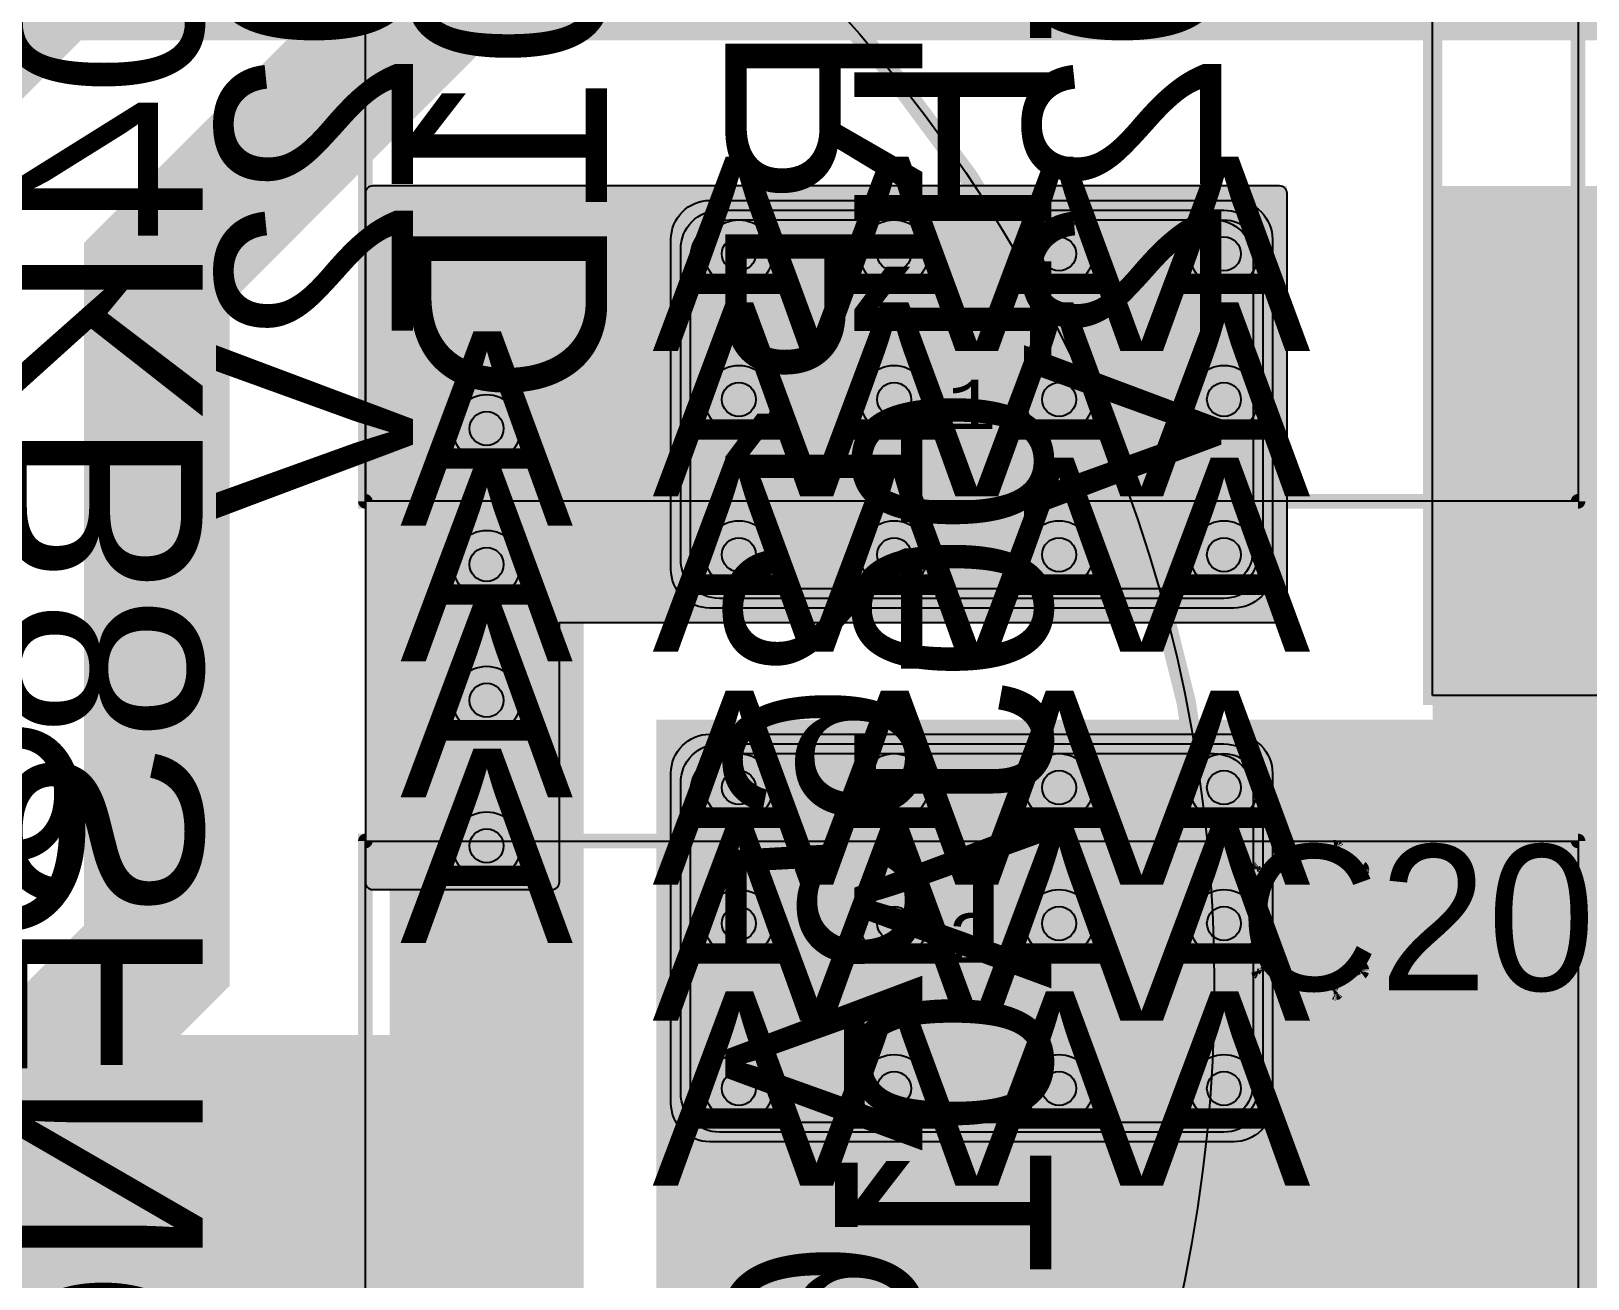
# Model space of a CAD drawing. Extents: x -23 to 289, y -67 to 135.
# Drawn here: x 236.31 to 252.35, y 12.74 to 25.59 of the extents above; entities that cross this region are included whole.
import ezdxf
from ezdxf.enums import TextEntityAlignment as Align

# ---------------------------------------------------------------- set-up
doc = ezdxf.new("R2010")
doc.units = 0
doc.header["$MEASUREMENT"] = 0
for name, color, linetype in [('ASSEMBLY_OUTLINES_BTM', 191, 'CONTINUOUS'), ('ASSEMBLY_OUTLINES_TOP', 102, 'CONTINUOUS'), ('ASSEMBLY_PART_NUMBERS_BTM', 191, 'CONTINUOUS'), ('ASSEMBLY_REF_DES_TOP', 102, 'CONTINUOUS'), ('DRILL_DRAWING', 21, 'CONTINUOUS'), ('GENERATED_SILKSCREEN_BTM', 255, 'CONTINUOUS'), ('GENERATED_SILKSCREEN_TOP', 140, 'CONTINUOUS'), ('PART_PADS_SMD_BTM', 230, 'CONTINUOUS'), ('PIN_NUMBERS_BTM', 8, 'CONTINUOUS'), ('PIN_NUMBERS_TOP', 8, 'CONTINUOUS'), ('PLACEMENT_OUTLINES_BTM', 222, 'CONTINUOUS'), ('PLACEMENT_OUTLINES_TOP', 130, 'CONTINUOUS'), ('PLANE_DATA_LAYER_TOP', 150, 'CONTINUOUS'), ('PLANE_SHAPES_LAYER_TOP', 150, 'CONTINUOUS'), ('SILKSCREEN_OUTLINES_BTM', 211, 'CONTINUOUS'), ('SILKSCREEN_OUTLINES_TOP', 150, 'CONTINUOUS'), ('SILKSCREEN_REF_DES_TOP', 150, 'CONTINUOUS'), ('SOLDERMASK_PADS_BTM', 12, 'CONTINUOUS'), ('SOLDERPASTE_PADS_BTM', 12, 'CONTINUOUS'), ('TRACES_LAYER_BOTTOM', 230, 'CONTINUOUS'), ('VIA_HOLES_LAYER_BOTTOM', 30, 'CONTINUOUS'), ('VIA_HOLES_LAYER_TOP', 30, 'CONTINUOUS'), ('VIA_PADS_LAYER_BOTTOM', 230, 'CONTINUOUS'), ('VIA_PADS_LAYER_TOP', 150, 'CONTINUOUS')]:
    doc.layers.add(name, color=color, linetype=linetype)
doc.styles.add('COURIER_NEW', font='COUR.TTF')
doc.styles.add('VERDANA', font='verdana.TTF')
doc.styles.add('VERIBEST_GERBER_0', font='txt')

msp = doc.modelspace()

# ---------------------------------------------------------------- hatches: boundary and pattern name
at = {"layer": 'PLANE_DATA_LAYER_TOP'}
h = msp.add_hatch(color=256, dxfattribs=at)
h.paths.add_polyline_path([(272.5, 7.5762, -0.414213562373095), (272.4238, 7.5), (268.8262, 7.5, -0.414213562373095), (268.75, 7.5762), (268.75, 16.249992, 0.414213562373095), (268.749992, 16.25), (257.8262, 16.25, -0.414213562373095), (257.75, 16.3262), (257.75, 25.499992, 0.414213562373095), (257.749992, 25.5), (227.3262, 25.5, -0.414213562373095), (227.25, 25.5762), (227.25, 29.6738, -0.414213562373095), (227.3262, 29.75), (231.1738, 29.75, -0.414213562373095), (231.25, 29.6738), (231.25, 26.750008, 0.414213562373095), (231.250008, 26.75), (260.6738, 26.75, -0.414213562373095), (260.75, 26.6738), (260.75, 18.750008, 0.414213562373095), (260.750008, 18.75), (268.749992, 18.75, 0.414213562373095), (268.75, 18.750008), (268.75, 24.9238, -0.414213562373095), (268.8262, 25), (272.4238, 25, -0.414213562373095), (272.5, 24.9238)], flags=0)
h.paths.add_polyline_path([(271.35, 9.2, 0.414213562373095), (272.25, 10.1), (272.25, 11.3, 0.414213562373095), (271.35, 12.2), (270.15, 12.2, 0.414213562373095), (269.25, 11.3), (269.25, 10.1, 0.414213562373095), (270.15, 9.2)], flags=0)
h.paths.add_polyline_path([(269.25, 14.9, -0.9999999999999999), (272.25, 14.9, -0.9999999999999999)], flags=0)
h.paths.add_polyline_path([(269.25, 19.1, -0.9999999999999999), (272.25, 19.1, -0.9999999999999999)], flags=0)
h.paths.add_polyline_path([(269.25, 23.3, -0.9999999999999999), (272.25, 23.3, -0.9999999999999999)], flags=0)
h = msp.add_hatch(color=256, dxfattribs=at)
h.paths.add_polyline_path([(240.5, 5.0762, -0.414213562373095), (240.4238, 5), (209.8262, 5, -0.414213562373095), (209.75, 5.0762), (209.75, 8.249992, 0.414213562373095), (209.749992, 8.25), (197.8262, 8.25, -0.414213562373095), (197.75, 8.3262), (197.75, 19.499992, 0.414213562373095), (197.749992, 19.5), (174.5762, 19.5, -0.414213562373095), (174.5, 19.5762), (174.5, 22.493004, -0.5668837975161246), (174.6122, 22.560164, 1.6706499566442263), (174.6122, 24.939836, -0.5668837975161246), (174.5, 25.006996), (174.5, 25.4238, -0.414213562373095), (174.5762, 25.5), (177.6738, 25.5, -0.414213562373095), (177.75, 25.4238), (177.75, 21.000008, 0.414213562373095), (177.750008, 21), (199.1738, 21, -0.414213562373095), (199.25, 20.9238), (199.25, 12.500008, 0.414213562373095), (199.250008, 12.5), (201.10923, 12.5, -0.7020067308420581), (201.157928, 12.365192, 0.2229612250544076), (200.4, 10.750001), (200.4, 10.75, 0.9999999999999999), (204.6, 10.75), (204.6, 10.750001, 0.2229612250544076), (203.842072, 12.365192, -0.7020067308420581), (203.89077, 12.5), (209.749992, 12.5, 0.414213562373095), (209.75, 12.500008), (209.75, 17.4238, -0.414213562373095), (209.8262, 17.5), (214.4238, 17.5, -0.414213562373095), (214.5, 17.4238), (214.5, 7.750008, 0.414213562373095), (214.500008, 7.75), (230.999992, 7.75, 0.414213562373095), (231, 7.750008), (231, 15.1738, -0.414213562373095), (231.0762, 15.25), (240.4238, 15.25, -0.414213562373095), (240.5, 15.1738)], flags=0)
h.paths.add_polyline_path([(231.4, 10.75, -0.9999999999999999), (235.6, 10.75, -0.9999999999999999)], flags=0)
msp.add_hatch(color=256, dxfattribs=at).paths.add_polyline_path([(249.25, 23.9238, 0.414213562373095), (249.1738, 24), (239.8262, 24, 0.414213562373095), (239.75, 23.9238), (239.75, 16.8262, 0.414213562373095), (239.8262, 16.75), (241.6738, 16.75, 0.414213562373095), (241.75, 16.8262), (241.75, 19.499992, -0.414213562373095), (241.750008, 19.5), (249.1738, 19.5, 0.414213562373095), (249.25, 19.5762)], flags=0)
h = msp.add_hatch(color=256, dxfattribs=at)
h.paths.add_polyline_path([(264.5, 0.8262, -0.414213562373095), (264.4238, 0.75), (254.5762, 0.75, -0.414213562373095), (254.5, 0.8262), (254.5, 7.999992, 0.414213562373095), (254.499992, 8), (242.8262, 8, -0.414213562373095), (242.75, 8.0762), (242.75, 18.4238, -0.414213562373095), (242.8262, 18.5), (250.749992, 18.5, 0.414213562373095), (250.75, 18.500008), (250.75, 23.9238, -0.414213562373095), (250.8262, 24), (254.4238, 24, -0.414213562373095), (254.5, 23.9238), (254.5, 23.618133, -0.4416541567299518), (254.416741, 23.542261, 0.4416528711656548), (252.45, 21.750001), (252.45, 21.749999, 0.4416528711656548), (254.416741, 19.957739, -0.4416541567299518), (254.5, 19.881867), (254.5, 11.500008, 0.414213562373095), (254.500008, 11.5), (264.4238, 11.5, -0.414213562373095), (264.5, 11.4238)], flags=0)
h.paths.add_polyline_path([(254.9, 4.75, -0.9999999999999999), (257.6, 4.75, -0.9999999999999999)], flags=0)
at = {"layer": 'VIA_HOLES_LAYER_BOTTOM'}
h = msp.add_hatch(color=256, dxfattribs=at)
edge = h.paths.add_edge_path()
edge.add_arc((243.6, 23.3), 0.175, 0, 360)
h = msp.add_hatch(color=256, dxfattribs=at)
edge = h.paths.add_edge_path()
edge.add_arc((245.2, 23.3), 0.175, 0, 360)
h = msp.add_hatch(color=256, dxfattribs=at)
edge = h.paths.add_edge_path()
edge.add_arc((246.9, 23.3), 0.175, 0, 360)
h = msp.add_hatch(color=256, dxfattribs=at)
edge = h.paths.add_edge_path()
edge.add_arc((248.6, 23.3), 0.175, 0, 360)
h = msp.add_hatch(color=256, dxfattribs=at)
edge = h.paths.add_edge_path()
edge.add_arc((243.6, 21.8), 0.175, 0, 360)
h = msp.add_hatch(color=256, dxfattribs=at)
edge = h.paths.add_edge_path()
edge.add_arc((245.2, 21.8), 0.175, 0, 360)
h = msp.add_hatch(color=256, dxfattribs=at)
edge = h.paths.add_edge_path()
edge.add_arc((246.9, 21.8), 0.175, 0, 360)
h = msp.add_hatch(color=256, dxfattribs=at)
edge = h.paths.add_edge_path()
edge.add_arc((248.6, 21.8), 0.175, 0, 360)
h = msp.add_hatch(color=256, dxfattribs=at)
edge = h.paths.add_edge_path()
edge.add_arc((241, 21.5), 0.175, 0, 360)
h = msp.add_hatch(color=256, dxfattribs=at)
edge = h.paths.add_edge_path()
edge.add_arc((241, 20.1), 0.175, 0, 360)
h = msp.add_hatch(color=256, dxfattribs=at)
edge = h.paths.add_edge_path()
edge.add_arc((243.6, 20.2), 0.175, 0, 360)
h = msp.add_hatch(color=256, dxfattribs=at)
edge = h.paths.add_edge_path()
edge.add_arc((245.2, 20.2), 0.175, 0, 360)
h = msp.add_hatch(color=256, dxfattribs=at)
edge = h.paths.add_edge_path()
edge.add_arc((246.9, 20.2), 0.175, 0, 360)
h = msp.add_hatch(color=256, dxfattribs=at)
edge = h.paths.add_edge_path()
edge.add_arc((248.6, 20.2), 0.175, 0, 360)
h = msp.add_hatch(color=256, dxfattribs=at)
edge = h.paths.add_edge_path()
edge.add_arc((241, 18.7), 0.175, 0, 360)
h = msp.add_hatch(color=256, dxfattribs=at)
edge = h.paths.add_edge_path()
edge.add_arc((243.6, 17.8), 0.175, 0, 360)
h = msp.add_hatch(color=256, dxfattribs=at)
edge = h.paths.add_edge_path()
edge.add_arc((245.2, 17.8), 0.175, 0, 360)
h = msp.add_hatch(color=256, dxfattribs=at)
edge = h.paths.add_edge_path()
edge.add_arc((246.9, 17.8), 0.175, 0, 360)
h = msp.add_hatch(color=256, dxfattribs=at)
edge = h.paths.add_edge_path()
edge.add_arc((248.6, 17.8), 0.175, 0, 360)
h = msp.add_hatch(color=256, dxfattribs=at)
edge = h.paths.add_edge_path()
edge.add_arc((241, 17.2), 0.175, 0, 360)
h = msp.add_hatch(color=256, dxfattribs=at)
edge = h.paths.add_edge_path()
edge.add_arc((243.6, 16.4), 0.175, 0, 360)
h = msp.add_hatch(color=256, dxfattribs=at)
edge = h.paths.add_edge_path()
edge.add_arc((245.2, 16.4), 0.175, 0, 360)
h = msp.add_hatch(color=256, dxfattribs=at)
edge = h.paths.add_edge_path()
edge.add_arc((246.9, 16.4), 0.175, 0, 360)
h = msp.add_hatch(color=256, dxfattribs=at)
edge = h.paths.add_edge_path()
edge.add_arc((248.6, 16.4), 0.175, 0, 360)
h = msp.add_hatch(color=256, dxfattribs=at)
edge = h.paths.add_edge_path()
edge.add_arc((243.6, 14.7), 0.175, 0, 360)
h = msp.add_hatch(color=256, dxfattribs=at)
edge = h.paths.add_edge_path()
edge.add_arc((245.2, 14.7), 0.175, 0, 360)
h = msp.add_hatch(color=256, dxfattribs=at)
edge = h.paths.add_edge_path()
edge.add_arc((246.9, 14.7), 0.175, 0, 360)
h = msp.add_hatch(color=256, dxfattribs=at)
edge = h.paths.add_edge_path()
edge.add_arc((248.6, 14.7), 0.175, 0, 360)
at = {"layer": 'VIA_HOLES_LAYER_TOP'}
h = msp.add_hatch(color=256, dxfattribs=at)
edge = h.paths.add_edge_path()
edge.add_arc((243.6, 23.3), 0.175, 0, 360)
h = msp.add_hatch(color=256, dxfattribs=at)
edge = h.paths.add_edge_path()
edge.add_arc((245.2, 23.3), 0.175, 0, 360)
h = msp.add_hatch(color=256, dxfattribs=at)
edge = h.paths.add_edge_path()
edge.add_arc((246.9, 23.3), 0.175, 0, 360)
h = msp.add_hatch(color=256, dxfattribs=at)
edge = h.paths.add_edge_path()
edge.add_arc((248.6, 23.3), 0.175, 0, 360)
h = msp.add_hatch(color=256, dxfattribs=at)
edge = h.paths.add_edge_path()
edge.add_arc((243.6, 21.8), 0.175, 0, 360)
h = msp.add_hatch(color=256, dxfattribs=at)
edge = h.paths.add_edge_path()
edge.add_arc((245.2, 21.8), 0.175, 0, 360)
h = msp.add_hatch(color=256, dxfattribs=at)
edge = h.paths.add_edge_path()
edge.add_arc((246.9, 21.8), 0.175, 0, 360)
h = msp.add_hatch(color=256, dxfattribs=at)
edge = h.paths.add_edge_path()
edge.add_arc((248.6, 21.8), 0.175, 0, 360)
h = msp.add_hatch(color=256, dxfattribs=at)
edge = h.paths.add_edge_path()
edge.add_arc((241, 21.5), 0.175, 0, 360)
h = msp.add_hatch(color=256, dxfattribs=at)
edge = h.paths.add_edge_path()
edge.add_arc((241, 20.1), 0.175, 0, 360)
h = msp.add_hatch(color=256, dxfattribs=at)
edge = h.paths.add_edge_path()
edge.add_arc((243.6, 20.2), 0.175, 0, 360)
h = msp.add_hatch(color=256, dxfattribs=at)
edge = h.paths.add_edge_path()
edge.add_arc((245.2, 20.2), 0.175, 0, 360)
h = msp.add_hatch(color=256, dxfattribs=at)
edge = h.paths.add_edge_path()
edge.add_arc((246.9, 20.2), 0.175, 0, 360)
h = msp.add_hatch(color=256, dxfattribs=at)
edge = h.paths.add_edge_path()
edge.add_arc((248.6, 20.2), 0.175, 0, 360)
h = msp.add_hatch(color=256, dxfattribs=at)
edge = h.paths.add_edge_path()
edge.add_arc((241, 18.7), 0.175, 0, 360)
h = msp.add_hatch(color=256, dxfattribs=at)
edge = h.paths.add_edge_path()
edge.add_arc((243.6, 17.8), 0.175, 0, 360)
h = msp.add_hatch(color=256, dxfattribs=at)
edge = h.paths.add_edge_path()
edge.add_arc((245.2, 17.8), 0.175, 0, 360)
h = msp.add_hatch(color=256, dxfattribs=at)
edge = h.paths.add_edge_path()
edge.add_arc((246.9, 17.8), 0.175, 0, 360)
h = msp.add_hatch(color=256, dxfattribs=at)
edge = h.paths.add_edge_path()
edge.add_arc((248.6, 17.8), 0.175, 0, 360)
h = msp.add_hatch(color=256, dxfattribs=at)
edge = h.paths.add_edge_path()
edge.add_arc((241, 17.2), 0.175, 0, 360)
h = msp.add_hatch(color=256, dxfattribs=at)
edge = h.paths.add_edge_path()
edge.add_arc((243.6, 16.4), 0.175, 0, 360)
h = msp.add_hatch(color=256, dxfattribs=at)
edge = h.paths.add_edge_path()
edge.add_arc((245.2, 16.4), 0.175, 0, 360)
h = msp.add_hatch(color=256, dxfattribs=at)
edge = h.paths.add_edge_path()
edge.add_arc((246.9, 16.4), 0.175, 0, 360)
h = msp.add_hatch(color=256, dxfattribs=at)
edge = h.paths.add_edge_path()
edge.add_arc((248.6, 16.4), 0.175, 0, 360)
h = msp.add_hatch(color=256, dxfattribs=at)
edge = h.paths.add_edge_path()
edge.add_arc((243.6, 14.7), 0.175, 0, 360)
h = msp.add_hatch(color=256, dxfattribs=at)
edge = h.paths.add_edge_path()
edge.add_arc((245.2, 14.7), 0.175, 0, 360)
h = msp.add_hatch(color=256, dxfattribs=at)
edge = h.paths.add_edge_path()
edge.add_arc((246.9, 14.7), 0.175, 0, 360)
h = msp.add_hatch(color=256, dxfattribs=at)
edge = h.paths.add_edge_path()
edge.add_arc((248.6, 14.7), 0.175, 0, 360)

# ---------------------------------------------------------------- linework, layer by layer
at = {"layer": 'ASSEMBLY_OUTLINES_BTM', "const_width": 0.1}
for points in [[(239.75, 20.75), (239.75, 34.25), (252.25, 34.25), (252.25, 20.75)], [(239.75, 3.75), (239.75, 17.25), (252.25, 17.25), (252.25, 3.75)]]:
    msp.add_lwpolyline(points, close=True, dxfattribs=at)
at = {"layer": 'ASSEMBLY_OUTLINES_TOP', "const_width": 0.2}
msp.add_lwpolyline([(250.75, 18.75), (250.75, 39.75), (267.75, 39.75), (267.75, 18.75)], close=True, dxfattribs=at)
msp.add_lwpolyline([(218.5, 15.75, -1), (248.5, 15.75, -1)], format="xyb", close=True, dxfattribs=at)
at = {"layer": 'GENERATED_SILKSCREEN_BTM', "const_width": 0.15}
for points in [[(242.925, 34.249995), (239.750005, 34.249995), (239.750005, 20.750005), (242.925, 20.750005), (242.925, 20.749995), (239.75, 20.749995, -0.4142135624), (239.749995, 20.75), (239.749995, 34.25, -0.4142135624), (239.75, 34.250005), (242.925, 34.250005), (242.925, 34.249995)], [(252.250005, 20.75, -0.4142135624), (252.25, 20.749995), (249.075, 20.749995), (249.075, 20.750005), (252.249995, 20.750005), (252.249995, 34.249995), (249.075, 34.249995), (249.075, 34.250005), (252.25, 34.250005, -0.4142135624), (252.250005, 34.25), (252.250005, 20.75)], [(242.925, 3.749995), (239.75, 3.749995, -0.4142135624), (239.749995, 3.75), (239.749995, 17.25, -0.4142135624), (239.75, 17.250005), (240.577952, 17.250005, 5.9117e-06), (240.577951, 17.249995), (239.750005, 17.249995), (239.750005, 3.750005), (242.925, 3.750005), (242.925, 3.749995)], [(242.925, 17.249995), (241.422049, 17.249995, 5.9117e-06), (241.422048, 17.250005), (242.925, 17.250005), (242.925, 17.249995)], [(252.250005, 3.75, -0.4142135624), (252.25, 3.749995), (249.075, 3.749995), (249.075, 3.750005), (252.249995, 3.750005), (252.249995, 17.249995), (249.075, 17.249995), (249.075, 17.250005), (252.25, 17.250005, -0.4142135624), (252.250005, 17.25), (252.250005, 3.75)]]:
    msp.add_lwpolyline(points, format="xyb", dxfattribs=at)
at = {"layer": 'GENERATED_SILKSCREEN_TOP', "const_width": 0.15}
msp.add_lwpolyline([(250.75, 18.75), (250.75, 39.75), (267.75, 39.75), (267.75, 18.75)], close=True, dxfattribs=at)
for points in [[(246.475716, 23.275333, 0.4639508603), (223.924985, 27.296382, 7.6471e-06), (223.924985, 27.296395, -0.4639502966), (246.475715, 23.275355, 1.29545e-05), (246.475716, 23.275333)], [(243.432313, 4.50948, -0.9176478726), (221.79347, 25.128556, 6.0563e-06), (221.793479, 25.128551, 0.9176478211), (243.432303, 4.509484, 6.3355e-06), (243.432313, 4.50948)], [(247.042198, 22.200506, 8.0009e-06), (247.042185, 22.20051, 0.0140296215), (246.65909, 22.949875, 1.27255e-05), (246.659108, 22.949863, -0.0140294554), (247.042198, 22.200506)], [(248.312683, 18.113168, 7.0833e-06), (248.312674, 18.11316, 0.0614409086), (247.294449, 21.641776, 8.1932e-06), (247.294454, 21.641789, -0.0614409701), (248.312683, 18.113168)], [(248.463046, 16.802329, 6.1414e-06), (248.463036, 16.802326, 0.0103646911), (248.406566, 17.421571, 6.5767e-06), (248.406576, 17.421566, -0.0103645516), (248.463046, 16.802329)], [(250.022005, 16.953499), (250.020505, 16.944499), (250.020505, 16.944498), (250.017505, 16.936998, -0.1622776601), (250.017503, 16.936996), (250.013004, 16.930997, -0.0710678119), (250.013003, 16.930996), (250.005503, 16.924996, -0.0710678116), (250.005502, 16.924995), (249.998003, 16.920496, -0.1119910938), (249.998001, 16.920495), (249.990501, 16.918995, -0.0990195133), (249.990499, 16.918995), (249.983, 16.918995, -0.1622776598), (249.982997, 16.918996), (249.976997, 16.923496), (249.729498, 17.122995), (249.245002, 17.122995), (249.014005, 16.933998), (249.014005, 16.496046, 2.59691e-05), (249.013995, 16.496089), (249.013995, 16.934, -0.2360679766), (249.013997, 16.934004), (249.244997, 17.123004, -0.1622776598), (249.245, 17.123005), (249.7295, 17.123005, -0.1622776598), (249.729503, 17.123004), (249.977003, 16.923504), (249.983002, 16.919005), (249.990499, 16.919005), (249.997999, 16.920505), (250.005497, 16.925004), (250.012996, 16.931004), (250.017495, 16.937002), (250.020495, 16.944502, -0.0493889892), (250.020495, 16.944503), (250.021995, 16.9535), (250.018995, 16.965498), (250.012996, 16.972996), (249.759498, 17.178495), (249.754998, 17.179995), (249.750498, 17.181495, -0.1622776602), (249.750496, 17.181497), (249.7475, 17.182995, -0.0493889889), (249.747499, 17.182995), (249.739999, 17.184495), (249.234501, 17.184495), (249.228504, 17.182996), (249.227004, 17.181496, -0.1622776598), (249.227001, 17.181495), (249.222502, 17.179995), (249.218002, 17.178495), (248.964504, 16.972997), (248.961504, 16.968497, -0.0710678119), (248.961503, 16.968496), (248.960005, 16.9655, -0.2133768069), (248.960004, 16.965496), (248.957004, 16.962496, -0.0710678128), (248.957003, 16.962495), (248.954005, 16.9565), (248.954005, 16.956499), (248.952505, 16.948999), (248.952505, 16.637414, 1.01204e-05), (248.952495, 16.637428), (248.952495, 16.949001), (248.953995, 16.956501, -0.1845275517), (248.953997, 16.956504), (248.956995, 16.9625, -0.2133768071), (248.956996, 16.962504), (248.959996, 16.965504, -0.0710678116), (248.959997, 16.965505), (248.961495, 16.9685, -0.1622776605), (248.961496, 16.968503), (248.964496, 16.973003, -0.0710678119), (248.964497, 16.973004), (249.217996, 17.178503, -0.1622776603), (249.217998, 17.178505), (249.222498, 17.180005), (249.226997, 17.181505), (249.228496, 17.183004, -0.2133768061), (249.2285, 17.183005), (249.234499, 17.184505, -0.0990195133), (249.234501, 17.184505), (249.739999, 17.184505, -0.0990195133), (249.740001, 17.184505), (249.747501, 17.183005, -0.1845275523), (249.747504, 17.183003), (249.7505, 17.181505, -0.0990195147), (249.750502, 17.181505), (249.755002, 17.180005), (249.759502, 17.178505, -0.1622776603), (249.759504, 17.178503), (250.013003, 16.973004, -0.0710678119), (250.013004, 16.973003), (250.019003, 16.965504, -0.1845275526), (250.019005, 16.965501), (250.022005, 16.953501), (250.022005, 16.953499)], [(250.022005, 15.912498), (250.019005, 15.903498, -0.1845275527), (250.019003, 15.903495), (250.013004, 15.895997, -0.0710678118), (250.013003, 15.895996), (249.759503, 15.690496, -0.1622776598), (249.7595, 15.690495), (249.753505, 15.687497, -0.0710678119), (249.753504, 15.687496), (249.752004, 15.685996, -0.3624646097), (249.751998, 15.685995), (249.747503, 15.685995), (249.746004, 15.684496, -0.3624646097), (249.745998, 15.684495), (249.234501, 15.684495, -0.0990195134), (249.234499, 15.684495), (249.228499, 15.685995), (249.222499, 15.687495, -0.1119910926), (249.222497, 15.687496), (249.217997, 15.690496), (248.965997, 15.895996), (248.958498, 15.900495, -0.2534505542), (248.958495, 15.900499), (248.956995, 15.906499), (248.956995, 15.9065), (248.953997, 15.912496, -0.1845275517), (248.953995, 15.912499), (248.952495, 15.919999), (248.952495, 16.162572, 1.01204e-05), (248.952505, 16.162586), (248.952505, 15.920001), (248.954005, 15.912501), (248.954005, 15.9125), (248.957003, 15.906504, -0.1845275529), (248.957005, 15.906501), (248.958504, 15.900503), (248.966002, 15.896005, -0.0710678119), (248.966003, 15.896004), (249.218003, 15.690504), (249.222502, 15.687505), (249.228501, 15.686005), (249.234501, 15.684505), (249.745997, 15.684505), (249.747496, 15.686004, -0.3624646081), (249.747502, 15.686005), (249.751997, 15.686005), (249.753496, 15.687504, -0.2617450009), (249.753501, 15.687505), (249.759496, 15.690503, -0.0710678119), (249.759497, 15.690504), (250.012996, 15.896004), (250.018995, 15.903502), (250.021995, 15.912501), (250.020495, 15.921497, -0.0493889891), (250.020495, 15.921498), (250.017495, 15.930498), (250.017495, 15.930499), (250.012996, 15.937997), (250.005497, 15.943996), (249.997999, 15.948495), (249.9905, 15.949995), (249.983001, 15.948495, -0.0493889889), (249.983, 15.948495), (249.977004, 15.945497, -0.0710678118), (249.977003, 15.945496), (249.729503, 15.745996, -0.1622776598), (249.7295, 15.745995), (249.245, 15.745995, -0.1622776598), (249.244997, 15.745996), (249.013997, 15.934996, -0.2360679766), (249.013995, 15.935), (249.013995, 16.303911, 2.59691e-05), (249.014005, 16.303954), (249.014005, 15.935002), (249.245002, 15.746005), (249.729498, 15.746005), (249.976997, 15.945504, -0.1622776598), (249.977, 15.945505), (249.982996, 15.948503, -0.1845275522), (249.982999, 15.948505), (249.990499, 15.950005, -0.0990195133), (249.990501, 15.950005), (249.998001, 15.948505, -0.1119910938), (249.998003, 15.948504), (250.005502, 15.944005, -0.0710678116), (250.005503, 15.944004), (250.013003, 15.938004, -0.1622776602), (250.013005, 15.938002), (250.017503, 15.930504, -0.1622776602), (250.017505, 15.930502), (250.020505, 15.921502), (250.020505, 15.921501), (250.022005, 15.912501), (250.022005, 15.912498)], [(248.500005, 15.75, -0.0106783986), (248.486325, 15.109515, 5.9988e-06), (248.486315, 15.109513, 0.010678439), (248.499995, 15.75, 0.0039567372), (248.498116, 15.987393, 6.1414e-06), (248.498126, 15.98739, -0.0039566846), (248.500005, 15.75)], [(248.43074, 14.310159, -0.1396736011), (245.42999, 6.657393, 6.3627e-06), (245.429981, 6.657399, 0.1396736675), (248.430731, 14.310163, 5.7934e-06), (248.43074, 14.310159)]]:
    msp.add_lwpolyline(points, format="xyb", dxfattribs=at)
for points in [[(251.1755, 17.1785), (251.4275, 16.973), (251.432, 16.9655), (251.4335, 16.9595), (251.4365, 16.955), (251.438, 16.949), (251.438, 16.7435), (251.4365, 16.7375), (251.4335, 16.7285), (251.432, 16.721), (251.4275, 16.718), (250.4285, 15.9065), (250.4285, 15.746), (251.408, 15.746), (251.4185, 15.743), (251.4275, 15.737), (251.432, 15.7265), (251.4335, 15.7145), (251.432, 15.704), (251.4275, 15.6935), (251.4185, 15.6875), (251.408, 15.6845), (250.397, 15.6845), (250.385, 15.6875), (250.3775, 15.695), (250.37, 15.7025), (250.367, 15.7145), (250.367, 15.92), (250.3685, 15.9245), (250.3715, 15.935), (250.3745, 15.9395), (250.3775, 15.9425), (250.3805, 15.9455), (251.378, 16.7585), (251.378, 16.934), (251.144, 17.123), (250.6595, 17.123), (250.415, 16.9235), (250.4045, 16.9205), (250.394, 16.922), (250.385, 16.9265), (250.379, 16.9355), (250.373, 16.9445), (250.3715, 16.955), (250.3715, 16.961), (250.373, 16.9655), (250.3805, 16.973), (250.6325, 17.1785), (250.6385, 17.18), (250.643, 17.1815), (250.6445, 17.183), (250.6505, 17.1845), (251.156, 17.1845), (251.162, 17.183), (251.1635, 17.183), (251.165, 17.1815), (251.1695, 17.18), (251.1755, 17.1785)], [(251.798, 16.973), (252.05, 17.1785), (252.056, 17.18), (252.0605, 17.1815), (252.062, 17.183), (252.068, 17.1845), (252.5735, 17.1845)], [(251.846, 16.934), (251.846, 15.935), (251.9345, 15.86), (252.6605, 17.0435), (252.5615, 17.123), (252.077, 17.123), (251.846, 16.934)], [(252.5735, 15.6845), (252.068, 15.6845), (252.062, 15.686), (252.056, 15.6875), (252.05, 15.6905), (251.798, 15.896), (251.795, 15.899), (251.792, 15.9005), (251.789, 15.905), (251.786, 15.9155), (251.7845, 15.92), (251.7845, 16.949), (251.786, 16.955), (251.789, 16.9595), (251.792, 16.9655), (251.798, 16.973)], [(251.9825, 15.821), (252.077, 15.746), (252.5615, 15.746), (252.7955, 15.935), (252.7955, 16.934), (252.707, 17.0045), (251.9825, 15.821)]]:
    msp.add_lwpolyline(points, dxfattribs=at)
at = {"layer": 'PART_PADS_SMD_BTM'}
for points in [[(243, 23.35, -0.4142135624), (243.4, 23.75), (248.6, 23.75, -0.4142135624), (249, 23.35), (249, 20.15, -0.4142135624), (248.6, 19.75), (243.4, 19.75, -0.4142135624), (243, 20.15)], [(243, 17.85, -0.4142135624), (243.4, 18.25), (248.6, 18.25, -0.4142135624), (249, 17.85), (249, 14.65, -0.4142135624), (248.6, 14.25), (243.4, 14.25, -0.4142135624), (243, 14.65)]]:
    msp.add_lwpolyline(points, format="xyb", close=True, dxfattribs=at)
at = {"layer": 'PLACEMENT_OUTLINES_BTM'}
for points in [[(239.75, 20.75), (239.75, 34.25), (252.25, 34.25), (252.25, 20.75)], [(239.75, 3.75), (239.75, 17.25), (252.25, 17.25), (252.25, 3.75)]]:
    msp.add_lwpolyline(points, close=True, dxfattribs=at)
at = {"layer": 'PLACEMENT_OUTLINES_TOP'}
msp.add_lwpolyline([(250.75, 18.75), (250.75, 39.75), (267.75, 39.75), (267.75, 18.75)], close=True, dxfattribs=at)
msp.add_circle((233.5, 15.75), 15, dxfattribs=at)
at = {"layer": 'PLANE_DATA_LAYER_TOP'}
msp.add_lwpolyline([(249.25, 23.9238, 0.4142135624), (249.1738, 24), (239.8262, 24, 0.4142135624), (239.75, 23.9238), (239.75, 16.8262, 0.4142135624), (239.8262, 16.75), (241.6738, 16.75, 0.4142135624), (241.75, 16.8262), (241.75, 19.499992, -0.4142135624), (241.750008, 19.5), (249.1738, 19.5, 0.4142135624), (249.25, 19.5762)], format="xyb", close=True, dxfattribs=at)
at = {"layer": 'PLANE_DATA_LAYER_TOP', "const_width": 0.75}
msp.add_lwpolyline([(254.25, 21.75), (252.376329, 21.652625)], dxfattribs=at)
at = {"layer": 'PLANE_SHAPES_LAYER_TOP'}
for points in [[(227.25, 25.5), (257.75, 25.5), (227.25, 26.75), (257.75, 26.75)], [(239.75, 19.5), (249.25, 19.5), (239.75, 24), (249.25, 24)], [(250.75, 18.5), (254.5, 18.5), (250.75, 24), (254.5, 24)], [(239.75, 16.75), (241.75, 16.75), (239.75, 19.5), (241.75, 19.5)], [(242.75, 8), (254.5, 8), (242.75, 18.5), (254.5, 18.5)], [(231, 7.75), (240.5, 7.75), (231, 15.25), (240.5, 15.25)]]:
    msp.add_solid(points, dxfattribs=at)
at = {"layer": 'SILKSCREEN_OUTLINES_BTM'}
for points in [[(239.75, 20.75), (239.75, 34.25), (252.25, 34.25), (252.25, 20.75)], [(239.75, 3.75), (239.75, 17.25), (252.25, 17.25), (252.25, 3.75)]]:
    msp.add_lwpolyline(points, close=True, dxfattribs=at)
at = {"layer": 'SILKSCREEN_OUTLINES_TOP'}
msp.add_lwpolyline([(250.75, 18.75), (250.75, 39.75), (267.75, 39.75), (267.75, 18.75)], close=True, dxfattribs=at)
msp.add_circle((233.5, 15.75), 15, dxfattribs=at)
msp.add_circle((233.5, 15.75), 15, dxfattribs=at)
at = {"layer": 'SOLDERMASK_PADS_BTM'}
for points in [[(242.9, 23.45, -0.4142135624), (243.3, 23.85), (248.7, 23.85, -0.4142135624), (249.1, 23.45), (249.1, 20.05, -0.4142135624), (248.7, 19.65), (243.3, 19.65, -0.4142135624), (242.9, 20.05)], [(242.9, 17.95, -0.4142135624), (243.3, 18.35), (248.7, 18.35, -0.4142135624), (249.1, 17.95), (249.1, 14.55, -0.4142135624), (248.7, 14.15), (243.3, 14.15, -0.4142135624), (242.9, 14.55)]]:
    msp.add_lwpolyline(points, format="xyb", close=True, dxfattribs=at)
at = {"layer": 'SOLDERPASTE_PADS_BTM'}
for points in [[(243.1, 23.25, -0.4142135624), (243.5, 23.65), (248.5, 23.65, -0.4142135624), (248.9, 23.25), (248.9, 20.25, -0.4142135624), (248.5, 19.85), (243.5, 19.85, -0.4142135624), (243.1, 20.25)], [(243.1, 17.75, -0.4142135624), (243.5, 18.15), (248.5, 18.15, -0.4142135624), (248.9, 17.75), (248.9, 14.75, -0.4142135624), (248.5, 14.35), (243.5, 14.35, -0.4142135624), (243.1, 14.75)]]:
    msp.add_lwpolyline(points, format="xyb", close=True, dxfattribs=at)
at = {"layer": 'TRACES_LAYER_BOTTOM'}
for points, const_width in [([(226.899997, 12.5), (229.052748, 14.652751), (236.185523, 14.652751), (237.599736, 16.066964), (237.599736, 23.102299), (240.954665, 26.457228), (240.954665, 36.099723), (242.104942, 37.25), (248.5, 37.25)], 1.5), ([(227.010411, 26.5), (228.603423, 24.906988), (235.16209, 24.906988), (237.579606, 27.324504), (237.579606, 34.579606), (238.5, 35.5), (238.5, 37.25)], 1.5), ([(245.1, 21.8), (243.6, 23.3)], 0.25), ([(245.2, 23.3), (246, 22.5)], 0.25), ([(246, 22.5), (246.1, 22.5), (246.9, 23.3)], 0.25), ([(247.1, 21.8), (248.6, 23.3)], 0.25), ([(246, 21.75), (246, 22.5)], 0.25), ([(241, 20.1), (241, 21.5)], 2), ([(245.2, 21.8), (243.6, 20.2)], 0.75), ([(243.6, 21.8), (245.1, 21.8)], 0.25), ([(245.1, 21.8), (245.2, 21.8)], 0.25), ([(246, 21.75), (245.95, 21.8), (245.2, 21.8)], 0.25), ([(246, 21.75), (246.05, 21.8), (246.9, 21.8)], 0.25), ([(246, 21.75), (246, 21)], 0.25), ([(246.9, 21.8), (246.95, 21.75), (247.05, 21.75)], 0.25), ([(247.05, 21.75), (247.1, 21.8)], 0.25), ([(248.6, 20.2), (247.05, 21.75)], 0.25), ([(247.1, 21.8), (248.6, 21.8)], 0.25), ([(241, 18.7), (241, 20.1)], 2), ([(245.2, 20.2), (246, 21)], 0.25), ([(246, 21), (246.1, 21), (246.9, 20.2)], 0.25), ([(241, 18.7), (241, 17.2)], 2), ([(241, 17.2), (241, 10.086717), (232.579111, 1.665828), (194.8078, 1.665828)], 2), ([(245, 16.4), (243.6, 17.8)], 0.25), ([(245.2, 17.8), (246, 17)], 0.25), ([(246, 17), (246.1, 17), (246.9, 17.8)], 0.25), ([(247.2, 16.4), (248.6, 17.8)], 0.25), ([(246, 16.25), (246, 17)], 0.25), ([(243.6, 16.4), (245, 16.4)], 0.25), ([(245.2, 16.3), (243.6, 14.7)], 0.25), ([(245, 16.4), (245.2, 16.4)], 0.25), ([(245.2, 16.3), (245.2, 16.4)], 0.25), ([(245.2, 16.3), (245.2, 16.25), (246, 16.25)], 0.25), ([(246, 16.25), (246.15, 16.4), (246.9, 16.4)], 0.25), ([(246, 16.25), (246, 15.5)], 0.25), ([(246.9, 16.4), (247.05, 16.25), (247.2, 16.4)], 0.25), ([(247.2, 16.4), (248.6, 16.4)], 0.25), ([(248.6, 14.7), (248.6, 16.4)], 0.25), ([(245.2, 14.7), (246, 15.5)], 0.25), ([(246, 15.5), (246.1, 15.5), (246.9, 14.7)], 0.25)]:
    msp.add_lwpolyline(points, dxfattribs=dict(at, const_width=const_width))
at = {"layer": 'VIA_HOLES_LAYER_BOTTOM'}
for centre in [(243.6, 23.3), (245.2, 23.3), (246.9, 23.3), (248.6, 23.3), (243.6, 21.8), (245.2, 21.8), (246.9, 21.8), (248.6, 21.8), (241, 21.5), (241, 20.1), (243.6, 20.2), (245.2, 20.2), (246.9, 20.2), (248.6, 20.2), (241, 18.7), (243.6, 17.8), (245.2, 17.8), (246.9, 17.8), (248.6, 17.8), (241, 17.2), (243.6, 16.4), (245.2, 16.4), (246.9, 16.4), (248.6, 16.4), (243.6, 14.7), (245.2, 14.7), (246.9, 14.7), (248.6, 14.7)]:
    msp.add_circle(centre, 0.175, dxfattribs=at)
at = {"layer": 'VIA_HOLES_LAYER_TOP'}
for centre in [(243.6, 23.3), (245.2, 23.3), (246.9, 23.3), (248.6, 23.3), (243.6, 21.8), (245.2, 21.8), (246.9, 21.8), (248.6, 21.8), (241, 21.5), (241, 20.1), (243.6, 20.2), (245.2, 20.2), (246.9, 20.2), (248.6, 20.2), (241, 18.7), (243.6, 17.8), (245.2, 17.8), (246.9, 17.8), (248.6, 17.8), (241, 17.2), (243.6, 16.4), (245.2, 16.4), (246.9, 16.4), (248.6, 16.4), (243.6, 14.7), (245.2, 14.7), (246.9, 14.7), (248.6, 14.7)]:
    msp.add_circle(centre, 0.175, dxfattribs=at)
at = {"layer": 'VIA_PADS_LAYER_BOTTOM'}
for centre in [(243.6, 23.3), (245.2, 23.3), (246.9, 23.3), (248.6, 23.3), (243.6, 21.8), (245.2, 21.8), (246.9, 21.8), (248.6, 21.8), (241, 21.5), (243.6, 20.2), (245.2, 20.2), (246.9, 20.2), (248.6, 20.2), (241, 20.1), (241, 18.7), (243.6, 17.8), (245.2, 17.8), (246.9, 17.8), (248.6, 17.8), (241, 17.2), (243.6, 16.4), (245.2, 16.4), (246.9, 16.4), (248.6, 16.4), (243.6, 14.7), (245.2, 14.7), (246.9, 14.7), (248.6, 14.7)]:
    msp.add_circle(centre, 0.35, dxfattribs=at)
at = {"layer": 'VIA_PADS_LAYER_TOP'}
for centre in [(243.6, 23.3), (245.2, 23.3), (246.9, 23.3), (248.6, 23.3), (243.6, 21.8), (245.2, 21.8), (246.9, 21.8), (248.6, 21.8), (241, 21.5), (243.6, 20.2), (245.2, 20.2), (246.9, 20.2), (248.6, 20.2), (241, 20.1), (241, 18.7), (243.6, 17.8), (245.2, 17.8), (246.9, 17.8), (248.6, 17.8), (241, 17.2), (243.6, 16.4), (245.2, 16.4), (246.9, 16.4), (248.6, 16.4), (243.6, 14.7), (245.2, 14.7), (246.9, 14.7), (248.6, 14.7)]:
    msp.add_circle(centre, 0.35, dxfattribs=at)

# ---------------------------------------------------------------- texts
at = {"layer": 'ASSEMBLY_PART_NUMBERS_BTM', "style": 'VERIBEST_GERBER_0', "text_generation_flag": 2}
for s, p in [('GRM1885C1H100JA01D', (240.21, 52.25)), ('GRM1885C1H100JA01D', (244.79, 41.25)), ('ERJ-3EKF1022V', (238.21, 41.25)), ('ERJ-3EKF1022V', (246.54, 41.25)), ('CL10B104KB8SFNC', (236.04, 36.25)), ('SRP1265A-6R8M', (243.46, 27.5))]:
    msp.add_text(s, height=2.032, rotation=90, dxfattribs=at).set_placement(p, align=Align.TOP_LEFT)
at = {"layer": 'ASSEMBLY_REF_DES_TOP', "style": 'VERDANA'}
msp.add_text('C129', height=2.03, dxfattribs=at).set_placement((229.800651, 18.387599), align=Align.TOP_LEFT)
at = {"layer": 'DRILL_DRAWING', "style": 'VERIBEST_GERBER_0'}
for p in [(243.6, 23.3), (245.2, 23.3), (246.9, 23.3), (248.6, 23.3), (243.6, 21.8), (245.2, 21.8), (246.9, 21.8), (248.6, 21.8), (241, 21.5), (243.6, 20.2), (245.2, 20.2), (246.9, 20.2), (248.6, 20.2), (241, 20.1), (241, 18.7), (243.6, 17.8), (245.2, 17.8), (246.9, 17.8), (248.6, 17.8), (241, 17.2), (243.6, 16.4), (245.2, 16.4), (246.9, 16.4), (248.6, 16.4), (243.6, 14.7), (245.2, 14.7), (246.9, 14.7), (248.6, 14.7)]:
    msp.add_text('A', height=2, dxfattribs=at).set_placement(p, align=Align.MIDDLE_CENTER)
at = {"layer": 'PIN_NUMBERS_BTM', "style": 'COURIER_NEW'}
for s, p in [('1', (246, 21.75)), ('2', (246, 16.25))]:
    msp.add_text(s, height=0.508, dxfattribs=at).set_placement(p, align=Align.MIDDLE_CENTER)
at = {"layer": 'PIN_NUMBERS_TOP', "style": 'COURIER_NEW'}
for s, p in [('1', (246, 21.75)), ('2', (246, 16.25))]:
    msp.add_text(s, height=0.508, dxfattribs=at).set_placement(p, align=Align.MIDDLE_CENTER)
at = {"layer": 'SILKSCREEN_REF_DES_TOP', "style": 'VERIBEST_GERBER_0'}
msp.add_text('C205', height=1.5, dxfattribs=at).set_placement((248.75, 17.21), align=Align.TOP_LEFT)

doc.saveas('drawing.dxf')
